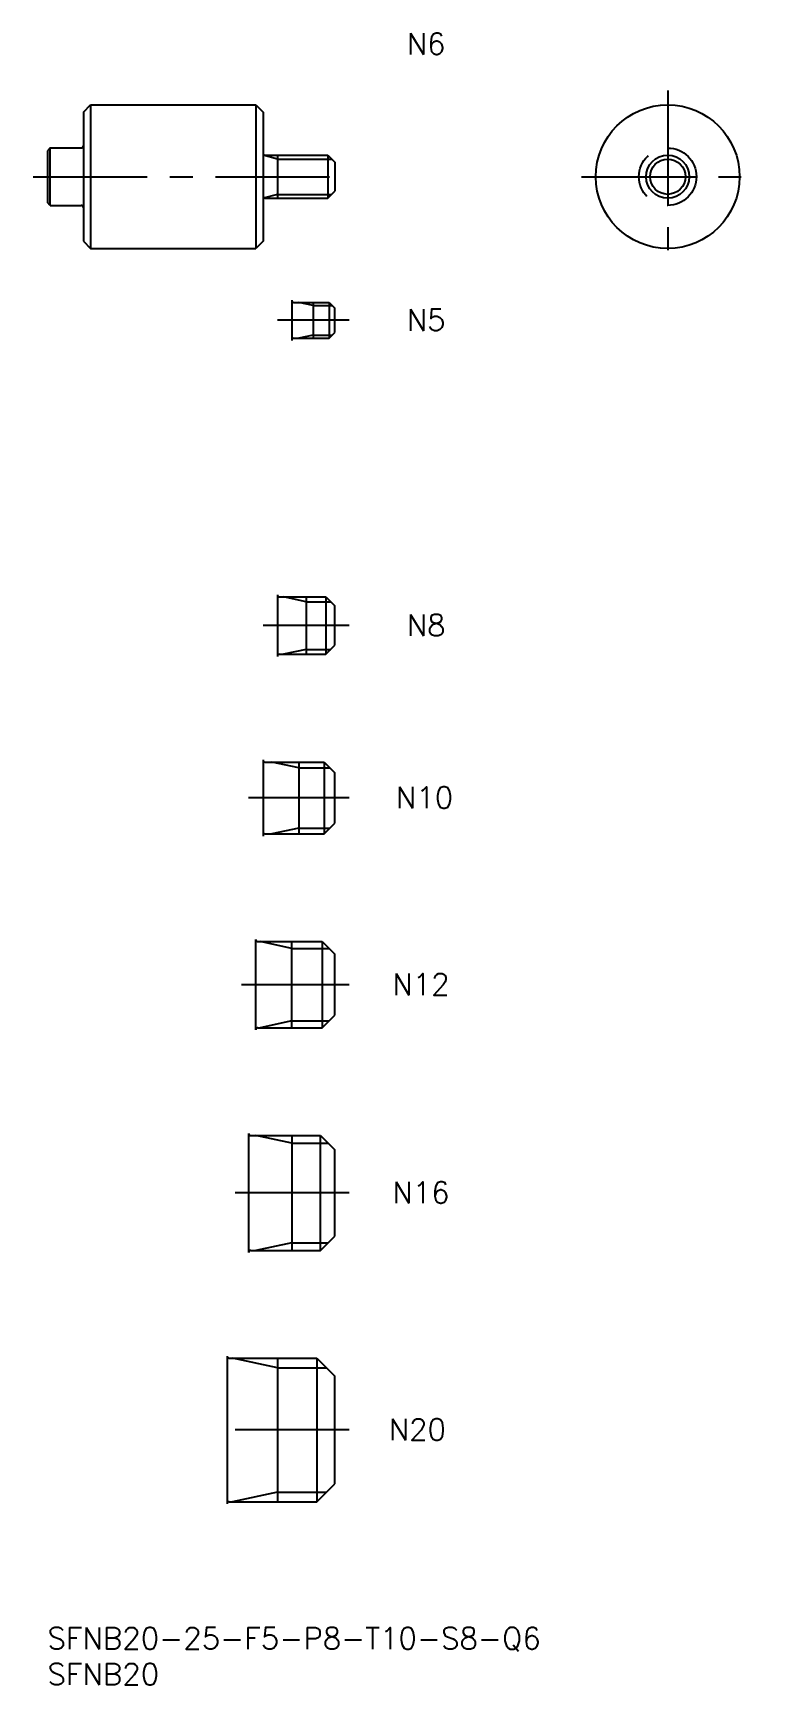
# Model space of a CAD drawing. Extents: x -2 to 98, y -8 to 222.
import ezdxf

# ---------------------------------------------------------------- set-up
doc = ezdxf.new("R2010")
doc.units = 0
doc.header["$LTSCALE"] = 0.5
doc.linetypes.add('CENTER', pattern=[50.8, 31.75, -6.35, 6.35, -6.35])
doc.linetypes.add('DASHED', pattern=[19.05, 12.7, -6.35])
for name, color, linetype in [('MSM_CENTER', 1, 'CENTER'), ('MSM_CONTINUOUS', 7, 'CONTINUOUS'), ('MSM_DASHED', 4, 'DASHED'), ('MSM_NARROW', 5, 'CONTINUOUS'), ('MSM_PART_NUMBER', 7, 'CONTINUOUS')]:
    doc.layers.add(name, color=color, linetype=linetype)
doc.styles.get("Standard").update_dxf_attribs({"font": 'txt.shx', "height": 1, "bigfont": 'bigfont.shx'})

# ---------------------------------------------------------------- blocks, each defined once
blk = doc.blocks.new('*U18')
at = {"layer": 'MSM_PART_NUMBER'}
blk.add_text('SFNB20-25-F5-P8-T10-S8-Q6', height=3, dxfattribs=at).set_placement((0, -3))
blk = doc.blocks.new('*U19')
at = {"layer": 'MSM_PART_NUMBER'}
blk.add_text('SFNB20', height=3, dxfattribs=at).set_placement((0, -8))
blk = doc.blocks.new('*U20')
at = {"layer": 'MSM_PART_NUMBER'}
blk.add_text('N20', height=3, dxfattribs=at).set_placement((47.5, 26.06))
blk = doc.blocks.new('*U21')
at = {"layer": 'MSM_PART_NUMBER'}
blk.add_text('N16', height=3, dxfattribs=at).set_placement((48, 59.06))
blk = doc.blocks.new('*U22')
at = {"layer": 'MSM_PART_NUMBER'}
blk.add_text('N12', height=3, dxfattribs=at).set_placement((48, 88.06))
blk = doc.blocks.new('*U23')
at = {"layer": 'MSM_PART_NUMBER'}
blk.add_text('N10', height=3, dxfattribs=at).set_placement((48.5, 114.06))
blk = doc.blocks.new('*U24')
at = {"layer": 'MSM_PART_NUMBER'}
blk.add_text('N8', height=3, dxfattribs=at).set_placement((50, 138.06))
blk = doc.blocks.new('*U25')
at = {"layer": 'MSM_PART_NUMBER'}
blk.add_text('N6', height=3, dxfattribs=at).set_placement((50, 219))
blk = doc.blocks.new('*U26')
at = {"layer": 'MSM_PART_NUMBER'}
blk.add_text('N5', height=3, dxfattribs=at).set_placement((50, 180.56))

msp = doc.modelspace()

# ---------------------------------------------------------------- linework, layer by layer
at = {"layer": 'MSM_CENTER'}
for p, q in [((86.32, 214), (86.32, 190)), ((-2, 202), (42, 202)), ((74.32, 202), (98.32, 202)), ((42, 182), (32, 182)), ((42, 139.5), (30, 139.5)), ((42, 115.5), (28, 115.5)), ((42, 89.5), (27, 89.5)), ((42, 60.5), (26, 60.5)), ((42, 27.5), (23, 27.5))]:
    msp.add_line(p, q, dxfattribs=at)
at = {"layer": 'MSM_CONTINUOUS'}
for p, q in [((5, 211), (6, 212)), ((6, 212), (6, 192)), ((6, 212), (29, 212)), ((29, 212), (29, 192)), ((29, 212), (30, 211)), ((5, 211), (5, 193)), ((30, 211), (30, 193)), ((0.4, 206), (0, 205.6)), ((0, 205.6), (0, 198.4)), ((0.4, 206), (4.7, 206)), ((0.4, 198), (0.4, 206)), ((30.3, 205), (39, 205)), ((32, 205), (32, 199)), ((39, 205), (40, 204)), ((39, 205), (39, 199)), ((40, 204), (40, 200)), ((0.4, 198), (0, 198.4)), ((0.4, 198), (4.7, 198)), ((30.3, 199), (39, 199)), ((39, 199), (40, 200)), ((5, 193), (6, 192)), ((6, 192), (29, 192)), ((30, 193), (29, 192)), ((34, 184.8), (34, 179.2)), ((34.3, 184.5), (39.2, 184.5)), ((37, 184.5), (37, 179.5)), ((39.2, 184.5), (40, 183.7)), ((39.2, 184.5), (39.2, 179.5)), ((40, 180.3), (40, 183.7)), ((34.3, 179.5), (39.2, 179.5)), ((39.2, 179.5), (40, 180.3)), ((32, 143.8), (32, 135.2)), ((32.3, 143.5), (38.75, 143.5)), ((36, 143.5), (36, 135.5)), ((38.75, 143.5), (40, 142.25)), ((38.75, 143.5), (38.75, 135.5)), ((40, 136.75), (40, 142.25)), ((38.75, 135.5), (40, 136.75)), ((32.3, 135.5), (38.75, 135.5)), ((30, 120.8), (30, 110.2)), ((30.3, 120.5), (38.5, 120.5)), ((35, 120.5), (35, 110.5)), ((38.5, 120.5), (40, 119)), ((38.5, 120.5), (38.5, 110.5)), ((40, 112), (40, 119)), ((30.3, 110.5), (38.5, 110.5)), ((38.5, 110.5), (40, 112)), ((29, 83.2), (29, 95.8)), ((29.3, 95.5), (38.25, 95.5)), ((34, 83.5), (34, 95.5)), ((38.25, 95.5), (40, 93.75)), ((38.25, 95.5), (38.25, 83.5)), ((40, 85.25), (40, 93.75)), ((38.25, 83.5), (40, 85.25)), ((29.3, 83.5), (38.25, 83.5)), ((28, 68.8), (28, 52.2)), ((28.3, 68.5), (38, 68.5)), ((34, 68.5), (34, 52.5)), ((38, 68.5), (40, 66.5)), ((38, 52.5), (38, 68.5)), ((40, 54.5), (40, 66.5)), ((38, 52.5), (40, 54.5)), ((28.3, 52.5), (38, 52.5)), ((25, 37.8), (25, 17.2)), ((25.3, 37.5), (37.5, 37.5)), ((32, 37.5), (32, 17.5)), ((37.5, 37.5), (40, 35)), ((37.5, 37.5), (37.5, 17.5)), ((40, 20), (40, 35)), ((37.5, 17.5), (40, 20)), ((25.3, 17.5), (37.5, 17.5))]:
    msp.add_line(p, q, dxfattribs=at)
for radius in [10, 3]:
    msp.add_circle((86.32, 202), radius, dxfattribs=at)
for centre, start, end in [((4.7, 206.3), 270, 0), ((30.3, 205.3), 180, 270), ((4.7, 197.7), 0, 90), ((30.3, 198.7), 90, 180), ((34.3, 184.8), 180, 270), ((34.3, 179.2), 90, 180), ((32.3, 143.8), 180, 270), ((32.3, 135.2), 90, 180), ((30.3, 120.8), 180, 270), ((30.3, 110.2), 90, 180), ((29.3, 95.8), 180, 270), ((29.3, 83.2), 90, 180), ((28.3, 68.8), 180, 270), ((28.3, 52.2), 90, 180), ((25.3, 37.8), 180, 270), ((25.3, 17.2), 90, 180)]:
    msp.add_arc(centre, 0.3, start, end, dxfattribs=at)
at = {"layer": 'MSM_DASHED'}
msp.add_circle((86.32, 202), 4, dxfattribs=at)
at = {"layer": 'MSM_NARROW'}
for p, q in [((32, 204.46), (30, 205)), ((32, 204.46), (39.54, 204.46)), ((32, 199.54), (30, 199)), ((32, 199.54), (39.54, 199.54)), ((37, 184.07), (35, 184.5)), ((37, 184.07), (39.63, 184.07)), ((37, 179.93), (35, 179.5)), ((37, 179.93), (39.63, 179.93)), ((36, 142.82), (32.87, 143.5)), ((36, 142.82), (39.43, 142.82)), ((36, 136.18), (32.87, 135.5)), ((36, 136.18), (39.43, 136.18)), ((35, 119.69), (31.25, 120.5)), ((35, 119.69), (39.31, 119.69)), ((35, 111.31), (31.25, 110.5)), ((35, 111.31), (39.31, 111.31)), ((34, 94.55), (29.62, 95.5)), ((34, 94.55), (39.2, 94.55)), ((34, 84.45), (29.62, 83.5)), ((34, 84.45), (39.2, 84.45)), ((34, 67.42), (29, 68.5)), ((34, 67.42), (39.08, 67.42)), ((34, 53.58), (29, 52.5)), ((34, 53.58), (39.08, 53.58)), ((32, 36.15), (25.75, 37.5)), ((32, 36.15), (38.85, 36.15)), ((32, 18.85), (25.75, 17.5)), ((32, 18.85), (38.85, 18.85))]:
    msp.add_line(p, q, dxfattribs=at)
msp.add_circle((86.32, 202), 2.46, dxfattribs=at)

# ---------------------------------------------------------------- block references
at = {"layer": 'MSM_CONTINUOUS'}
for name in ['*U25', '*U26', '*U24', '*U23', '*U22', '*U21', '*U20', '*U18', '*U19']:
    msp.add_blockref(name, (0, 0), dxfattribs=at)

doc.saveas('drawing.dxf')
